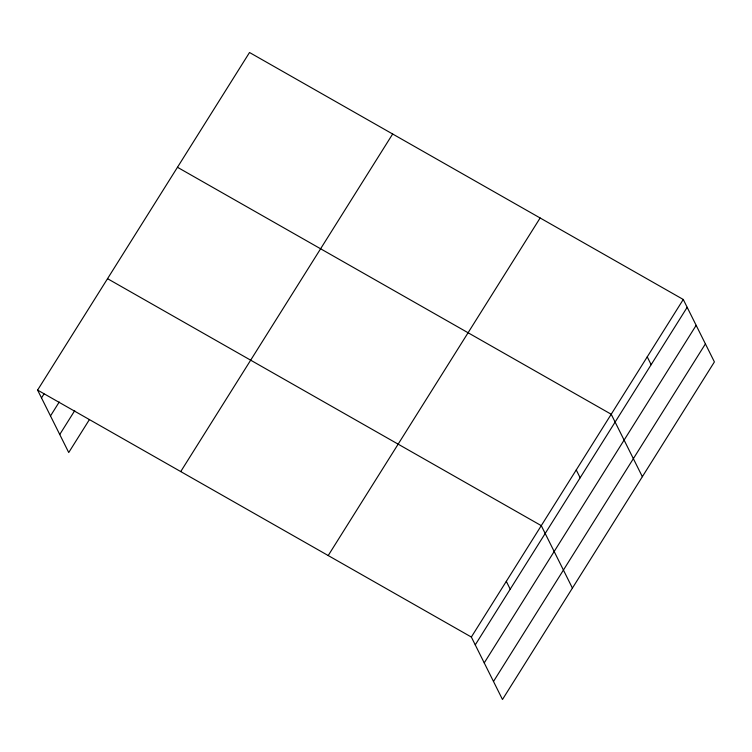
<?xml version="1.0" encoding="UTF-8"?>
<svg xmlns="http://www.w3.org/2000/svg" width="752" height="752" viewBox="0 0 752 752"><rect width="100%" height="100%" fill="white"/><g stroke="black" fill="none" stroke-linecap="round" stroke-linejoin="round"><path stroke-width="1.13" d="M37.6 390.081L249.523 52.508L683.267 299.475L714.4 361.919L502.477 699.492L471.344 637.038L37.6 390.081L68.733 452.525L89.338 419.701M41.501 397.911L44.001 393.935M50.487 415.941L59.229 402.01M59.746 434.506L74.73 410.639M180.734 471.579L392.657 134.006M328.21 555.549L540.133 217.977M471.344 637.038L683.267 299.475M475.255 644.878L687.168 307.305M484.232 662.897L696.155 325.325M493.491 681.462L705.414 343.899M177.472 167.282L611.216 414.249L642.349 476.693M107.536 278.682L541.28 525.648L572.413 588.092M647.237 356.862L651.147 364.692M576.248 469.944L580.149 477.774M506.312 581.343L510.213 589.173"/></g></svg>
